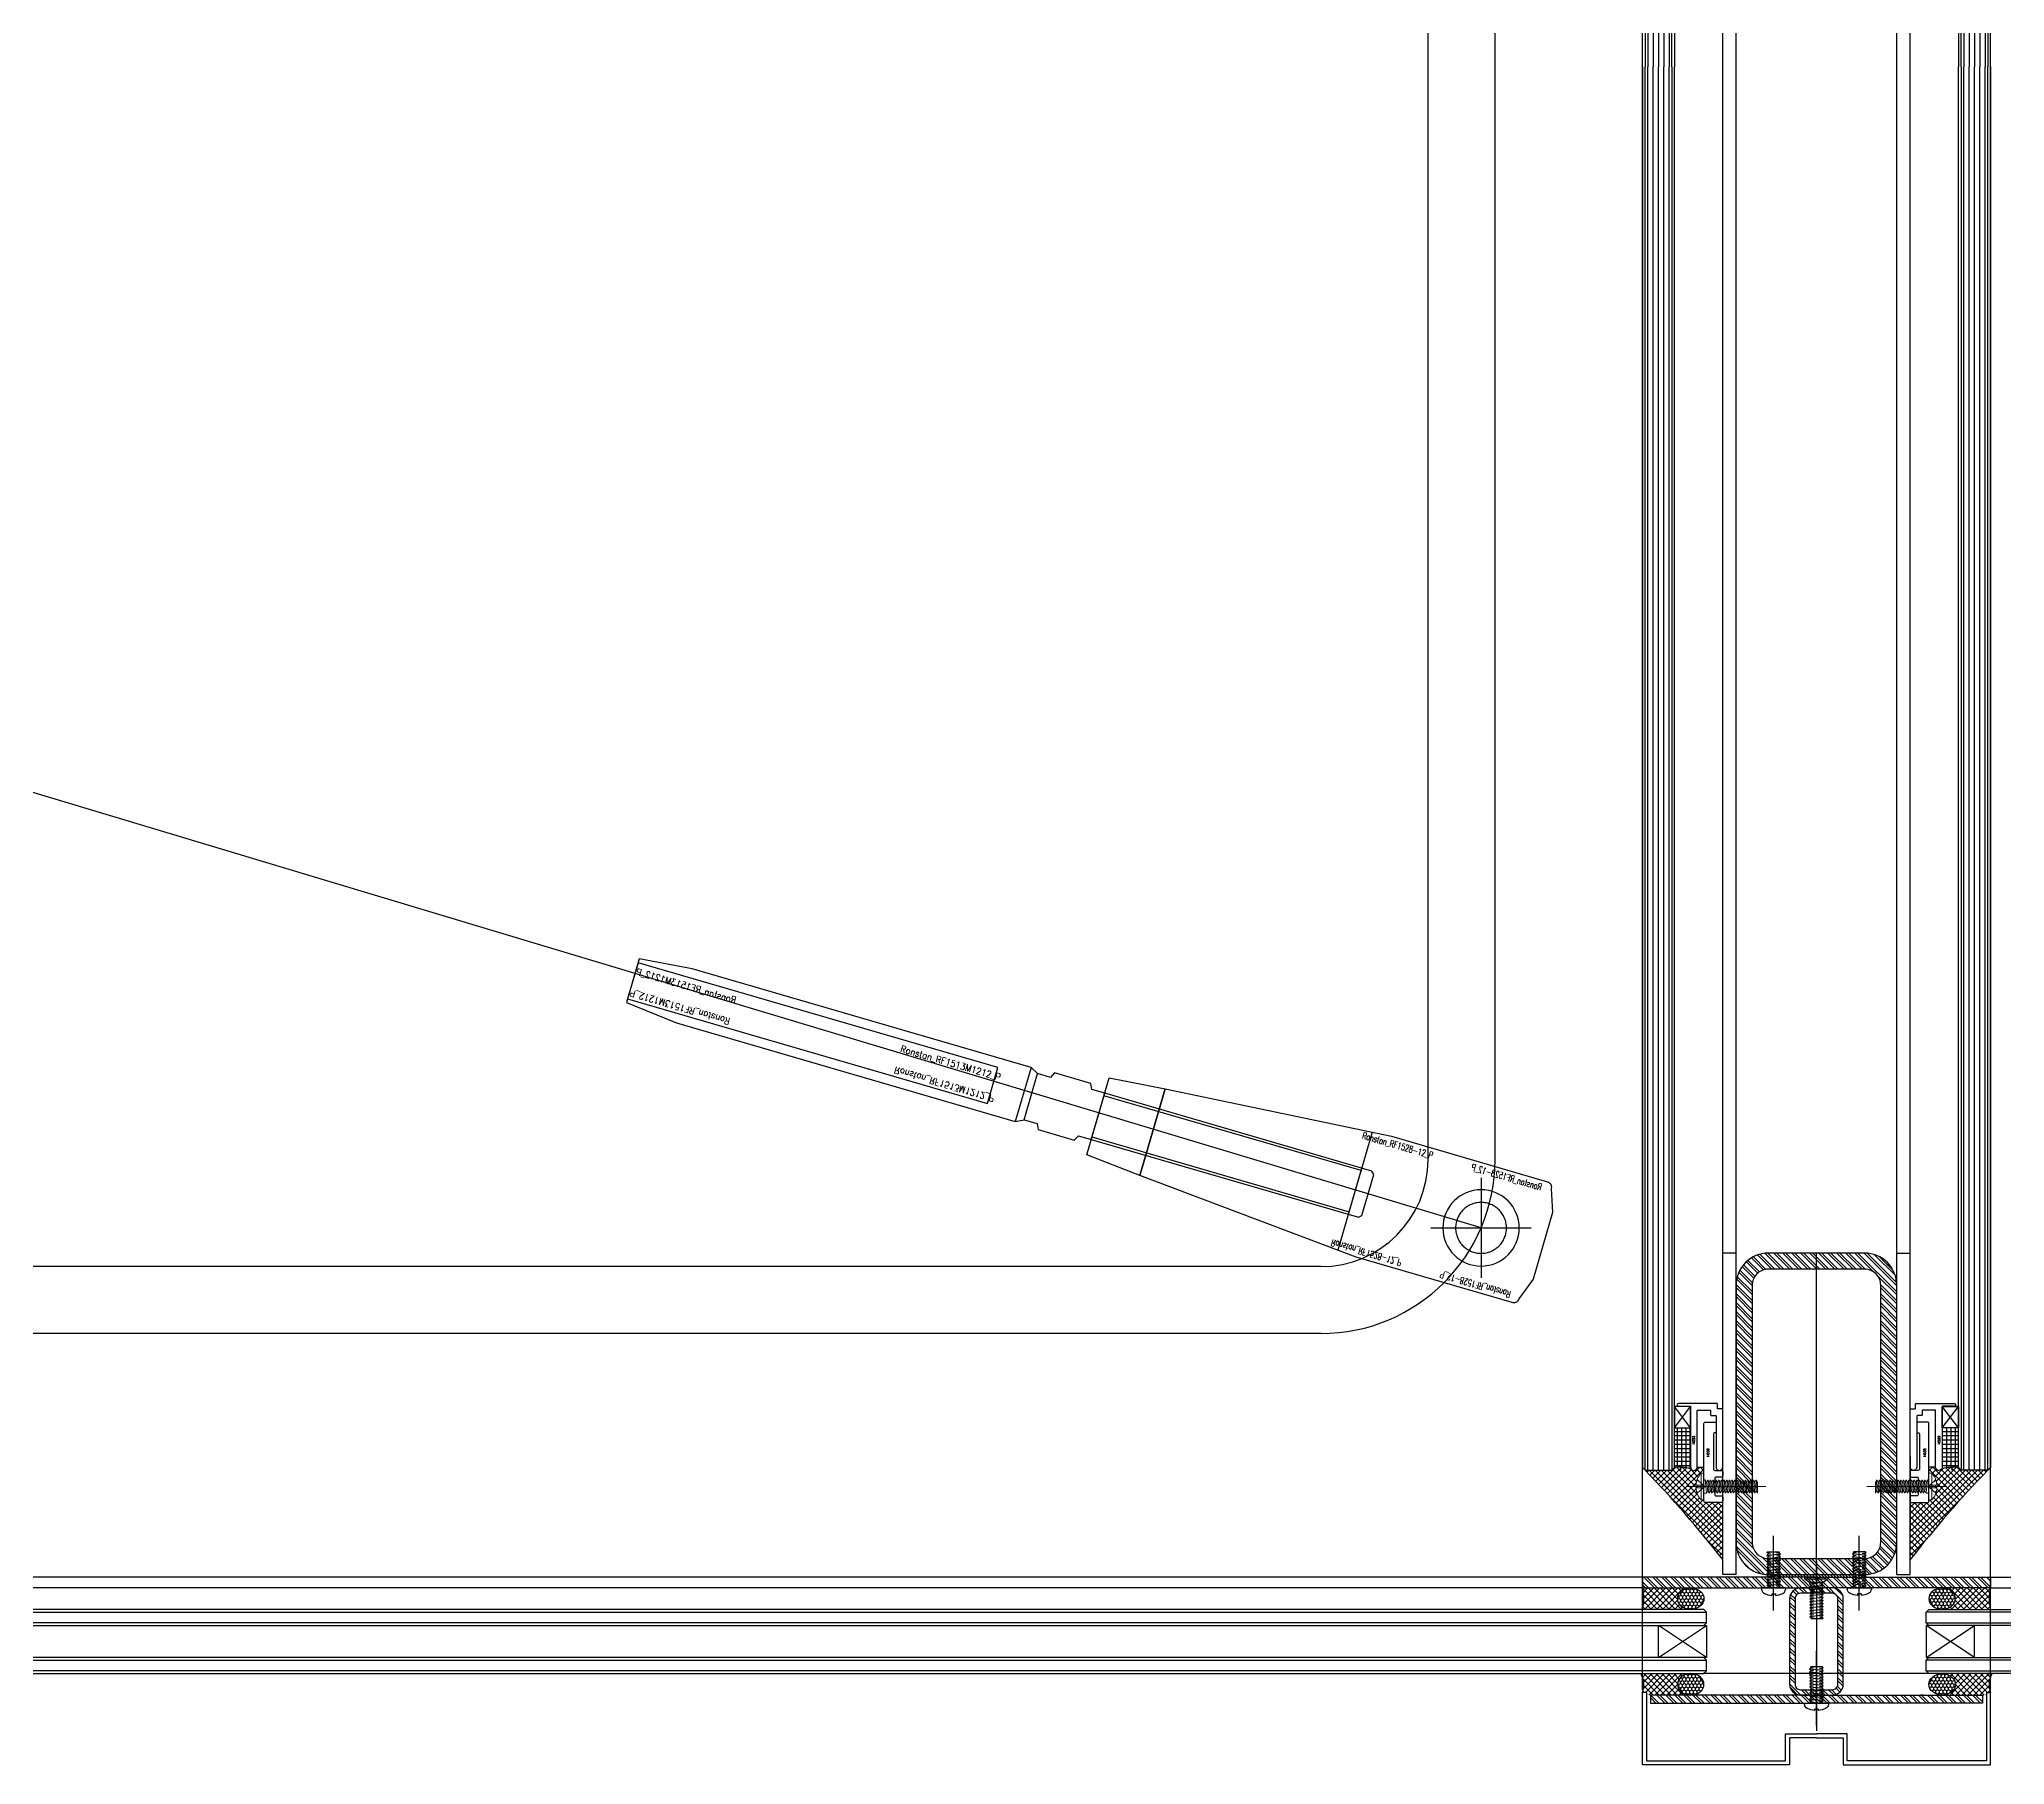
# Model space of a CAD drawing. Extents: x -163000 to 184253, y -124935 to 90032.
# Drawn here: x -128914 to -128180, y 34486 to 35130 of the extents above; entities that cross this region are included whole.
import ezdxf
from ezdxf.enums import TextEntityAlignment as Align

# ---------------------------------------------------------------- set-up
doc = ezdxf.new("R2010")
doc.units = 0
doc.header["$LTSCALE"] = 1000
doc.header["$MEASUREMENT"] = 0
doc.linetypes.add('CENTER', pattern=[2, 1.25, -0.25, 0.25, -0.25])
doc.linetypes.add('HIDDEN', pattern=[0.375, 0.25, -0.125])
doc.layers.get('0').update_dxf_attribs({"linetype": 'CONTINUOUS'})
for name, color, linetype, lineweight in [('0.25bC', 6, 'CONTINUOUS', 18), ('0.25bCEN', 1, 'CENTER', 18), ('0.25bH', 3, 'HIDDEN', 18)]:
    doc.layers.add(name, color=color, linetype=linetype, lineweight=lineweight)
for name, color, linetype in [('2', 7, 'CONTINUOUS'), ('5', 5, 'CENTER'), ('Aux (not print)', 11, 'CONTINUOUS'), ('Die No(Not Print)', 11, 'CONTINUOUS'), ('glass-p', 1, 'CONTINUOUS'), ('SS Cable', 9, 'CONTINUOUS'), ('Steel', 30, 'CONTINUOUS')]:
    doc.layers.add(name, color=color, linetype=linetype)
doc.styles.add('ROMANS', font='romans', dxfattribs={"width": 0.9})
doc.styles.add('ROMANT', font='romant')
pattern_1 = [(135, (-47877.6827, 67959.8847), (-1.122532015, -1.122532015), []), (225, (-47877.6827, 67959.8847), (1.122532015, -1.122532015), [])]
pattern_2 = [(45, (-208622.1108, 67959.8847), (1.122532015, -1.122532015), []), (315, (-208622.1108, 67959.8847), (-1.122532015, -1.122532015), [])]

# ---------------------------------------------------------------- blocks, each defined once
blk = doc.blocks.new('M5P-12')
at = {"layer": '2'}
for p, q in [((364.54, 386.28), (367.99, 386.28)), ((364.54, 385.78), (364.54, 386.28)), ((364.54, 385.78), (367.99, 385.78)), ((364.54, 385.78), (366.19, 384.48)), ((370.69, 384.48), (366.19, 383.98)), ((370.69, 384.48), (366.19, 384.48)), ((366.19, 383.98), (366.19, 384.48)), ((368.89, 384.28), (366.19, 383.98)), ((366.63, 383.53), (366.19, 383.98)), ((366.63, 383.53), (366.19, 382.98)), ((370.69, 383.48), (366.19, 382.98)), ((367.44, 383.62), (366.63, 383.53)), ((367.44, 383.62), (366.79, 383.55)), ((367.99, 385.38), (368.89, 385.38)), ((368.89, 386.28), (372.35, 386.28)), ((368.89, 385.78), (372.35, 385.78)), ((370.09, 383.91), (369.44, 383.84)), ((370.09, 383.91), (369.44, 383.84)), ((370.09, 383.91), (370.69, 384.48)), ((370.09, 383.91), (370.48, 384.28)), ((370.09, 383.91), (370.69, 383.48)), ((370.09, 382.91), (370.69, 383.48)), ((372.35, 385.78), (370.69, 384.48)), ((372.35, 385.78), (372.35, 386.28)), ((366.79, 382.55), (366.19, 382.98)), ((366.79, 382.55), (366.19, 381.98)), ((370.69, 382.48), (366.19, 381.98)), ((366.79, 381.55), (366.19, 381.98)), ((366.79, 381.55), (366.19, 380.98)), ((370.69, 381.48), (366.19, 380.98)), ((366.79, 380.55), (366.19, 380.98)), ((366.79, 380.55), (366.19, 379.98)), ((370.69, 380.48), (366.19, 379.98)), ((366.79, 379.55), (366.19, 379.98)), ((366.79, 379.55), (366.19, 378.98)), ((370.69, 379.48), (366.19, 378.98)), ((366.79, 378.55), (366.19, 378.98)), ((366.79, 378.55), (366.19, 377.98)), ((370.69, 378.48), (366.19, 377.98)), ((366.79, 377.55), (366.19, 377.98)), ((366.79, 377.55), (366.19, 376.98)), ((370.69, 377.48), (366.19, 376.98)), ((366.79, 376.55), (366.19, 376.98)), ((366.79, 376.55), (366.19, 375.98)), ((367.44, 382.62), (366.79, 382.55)), ((367.44, 381.62), (366.79, 381.55)), ((367.44, 380.62), (366.79, 380.55)), ((367.44, 379.62), (366.79, 379.55)), ((367.44, 378.62), (366.79, 378.55)), ((367.44, 377.62), (366.79, 377.55)), ((367.44, 376.62), (366.79, 376.55)), ((370.09, 382.91), (369.44, 382.84)), ((370.09, 381.91), (369.44, 381.84)), ((370.09, 380.91), (369.44, 380.84)), ((370.09, 379.91), (369.44, 379.84)), ((370.09, 378.91), (369.44, 378.84)), ((370.09, 377.91), (369.44, 377.84)), ((370.09, 376.91), (369.44, 376.84)), ((370.09, 382.91), (370.69, 382.48)), ((370.09, 381.91), (370.69, 382.48)), ((370.09, 381.91), (370.69, 381.48)), ((370.09, 380.91), (370.69, 381.48)), ((370.09, 380.91), (370.69, 380.48)), ((370.09, 379.91), (370.69, 380.48)), ((370.09, 379.91), (370.69, 379.48)), ((370.09, 378.91), (370.69, 379.48)), ((370.09, 378.91), (370.69, 378.48)), ((370.09, 377.91), (370.69, 378.48)), ((370.09, 377.91), (370.69, 377.48)), ((370.09, 376.91), (370.69, 377.48)), ((370.09, 376.91), (370.69, 376.48)), ((370.69, 376.48), (366.19, 375.98)), ((366.79, 375.55), (366.19, 375.98)), ((366.79, 375.55), (366.19, 374.98)), ((370.69, 375.48), (366.19, 374.98)), ((366.79, 374.55), (366.19, 374.98)), ((366.79, 374.55), (366.19, 373.98)), ((370.69, 374.48), (366.19, 373.98)), ((366.79, 373.55), (366.19, 373.98)), ((366.79, 373.55), (366.19, 372.98)), ((370.69, 373.48), (366.19, 372.98)), ((366.79, 372.55), (366.19, 372.98)), ((366.79, 372.55), (366.51, 372.28)), ((370.48, 372.28), (366.51, 372.28)), ((367.44, 375.62), (366.79, 375.55)), ((367.44, 374.62), (366.79, 374.55)), ((367.44, 373.62), (366.79, 373.55)), ((367.44, 372.62), (366.79, 372.55)), ((370.69, 372.48), (368.89, 372.28)), ((370.09, 375.91), (369.44, 375.84)), ((370.09, 374.91), (369.44, 374.84)), ((370.09, 373.91), (369.44, 373.84)), ((370.09, 372.91), (369.44, 372.84)), ((370.09, 375.91), (370.69, 376.48)), ((370.09, 375.91), (370.69, 375.48)), ((370.09, 374.91), (370.69, 375.48)), ((370.09, 374.91), (370.69, 374.48)), ((370.09, 373.91), (370.69, 374.48)), ((370.09, 373.91), (370.69, 373.48)), ((370.09, 372.91), (370.69, 373.48)), ((370.09, 372.91), (370.69, 372.48)), ((370.48, 372.28), (370.69, 372.48))]:
    blk.add_line(p, q, dxfattribs=at)
at = {"layer": '5', "color": 2}
blk.add_line((368.44, 391.72), (368.44, 364.55), dxfattribs=at)
at = {"layer": '5'}
for p, q in [((367.99, 385.38), (367.99, 386.28)), ((368.89, 385.38), (368.89, 386.28))]:
    blk.add_line(p, q, dxfattribs=at)
blk = doc.blocks.new('4.5')
at = {"layer": '2'}
for p, q in [((-226398.88, -193297.85), (-226399.49, -193298.42)), ((-226399.49, -193298.42), (-226394.98, -193297.92)), ((-226398.89, -193298.85), (-226399.49, -193298.42)), ((-226398.89, -193298.85), (-226399.49, -193299.42)), ((-226399.49, -193299.42), (-226394.99, -193298.92)), ((-226399.27, -193295.22), (-226399.48, -193295.42)), ((-226399.48, -193295.42), (-226397.68, -193295.22)), ((-226398.88, -193295.85), (-226399.48, -193295.42)), ((-226398.88, -193295.85), (-226399.48, -193296.42)), ((-226399.48, -193296.42), (-226394.98, -193295.92)), ((-226398.88, -193296.85), (-226399.48, -193296.42)), ((-226398.88, -193296.85), (-226399.48, -193297.42)), ((-226399.48, -193297.42), (-226394.98, -193296.92)), ((-226398.88, -193297.85), (-226399.48, -193297.42)), ((-226399.27, -193295.22), (-226395.3, -193295.22)), ((-226398.89, -193298.85), (-226398.24, -193298.78)), ((-226398.88, -193295.85), (-226398.23, -193295.78)), ((-226398.88, -193296.85), (-226398.23, -193296.78)), ((-226398.88, -193297.85), (-226398.23, -193297.78)), ((-226396.24, -193298.56), (-226395.59, -193298.48)), ((-226396.23, -193295.56), (-226395.58, -193295.48)), ((-226396.23, -193296.56), (-226395.58, -193296.48)), ((-226396.23, -193297.56), (-226395.58, -193297.48)), ((-226395.59, -193298.48), (-226394.98, -193297.92)), ((-226395.59, -193298.48), (-226394.99, -193298.92)), ((-226395.59, -193299.48), (-226394.99, -193298.92)), ((-226395.58, -193295.48), (-226395.3, -193295.22)), ((-226395.58, -193295.48), (-226394.98, -193295.92)), ((-226395.58, -193296.48), (-226394.98, -193295.92)), ((-226395.58, -193296.48), (-226394.98, -193296.92)), ((-226395.58, -193297.48), (-226394.98, -193296.92)), ((-226395.58, -193297.48), (-226394.98, -193297.92)), ((-226398.89, -193299.85), (-226399.49, -193299.42)), ((-226398.89, -193299.85), (-226399.49, -193300.42)), ((-226399.49, -193300.42), (-226394.99, -193299.92)), ((-226398.89, -193300.85), (-226399.49, -193300.42)), ((-226398.89, -193300.85), (-226399.49, -193301.42)), ((-226399.49, -193301.42), (-226394.99, -193300.92)), ((-226398.89, -193301.85), (-226399.49, -193301.42)), ((-226398.89, -193301.85), (-226399.49, -193302.42)), ((-226399.49, -193302.42), (-226394.99, -193301.92)), ((-226398.89, -193302.85), (-226399.49, -193302.42)), ((-226398.89, -193302.85), (-226399.49, -193303.42)), ((-226399.49, -193303.42), (-226394.99, -193302.92)), ((-226398.89, -193303.85), (-226399.49, -193303.42)), ((-226398.89, -193303.85), (-226399.49, -193304.42)), ((-226399.49, -193304.42), (-226394.99, -193303.92)), ((-226398.89, -193304.85), (-226399.49, -193304.42)), ((-226398.89, -193304.85), (-226399.49, -193305.42)), ((-226399.49, -193305.42), (-226394.99, -193304.92)), ((-226398.89, -193305.85), (-226399.49, -193305.42)), ((-226398.89, -193305.85), (-226399.49, -193306.42)), ((-226399.49, -193306.42), (-226394.99, -193305.92)), ((-226398.89, -193299.85), (-226398.24, -193299.78)), ((-226398.89, -193300.85), (-226398.24, -193300.78)), ((-226398.89, -193301.85), (-226398.24, -193301.78)), ((-226398.89, -193302.85), (-226398.24, -193302.78)), ((-226398.89, -193303.85), (-226398.24, -193303.78)), ((-226398.89, -193304.85), (-226398.24, -193304.78)), ((-226398.89, -193305.85), (-226398.24, -193305.78)), ((-226396.24, -193299.56), (-226395.59, -193299.48)), ((-226396.24, -193300.56), (-226395.59, -193300.48)), ((-226396.24, -193301.56), (-226395.59, -193301.48)), ((-226396.24, -193302.56), (-226395.59, -193302.48)), ((-226396.24, -193303.56), (-226395.59, -193303.48)), ((-226396.24, -193304.56), (-226395.59, -193304.48)), ((-226396.24, -193305.56), (-226395.59, -193305.48)), ((-226395.59, -193299.48), (-226394.99, -193299.92)), ((-226395.59, -193300.48), (-226394.99, -193299.92)), ((-226395.59, -193300.48), (-226394.99, -193300.92)), ((-226395.59, -193301.48), (-226394.99, -193300.92)), ((-226395.59, -193301.48), (-226394.99, -193301.92)), ((-226395.59, -193302.48), (-226394.99, -193301.92)), ((-226395.59, -193302.48), (-226394.99, -193302.92)), ((-226395.59, -193303.48), (-226394.99, -193302.92)), ((-226395.59, -193303.48), (-226394.99, -193303.92)), ((-226395.59, -193304.48), (-226394.99, -193303.92)), ((-226395.59, -193304.48), (-226394.99, -193304.92)), ((-226395.59, -193305.48), (-226394.99, -193304.92)), ((-226395.59, -193305.48), (-226394.99, -193305.92)), ((-226395.59, -193306.48), (-226394.99, -193305.92)), ((-226401.24, -193307.22), (-226401.24, -193307.72)), ((-226393.24, -193307.22), (-226401.24, -193307.22)), ((-226398.89, -193306.85), (-226399.49, -193306.42)), ((-226398.89, -193306.85), (-226399.28, -193307.22)), ((-226398.89, -193306.85), (-226398.24, -193306.78)), ((-226397.84, -193309.21), (-226396.64, -193309.21)), ((-226397.84, -193309.21), (-226397.84, -193309.69)), ((-226397.69, -193307.22), (-226394.99, -193306.92)), ((-226396.64, -193309.21), (-226396.64, -193309.69)), ((-226396.24, -193306.56), (-226395.59, -193306.48)), ((-226395.59, -193306.48), (-226394.99, -193306.92)), ((-226395.31, -193307.22), (-226394.99, -193306.92)), ((-226393.24, -193307.22), (-226393.24, -193307.72))]:
    blk.add_line(p, q, dxfattribs=at)
for centre, radius, start, end in [((-226399.49, -193307.45), 1.76, 188.64117, 243.49267), ((-226397.24, -193302.64), 7.08, 244.52349, 265.12164), ((-226397.24, -193302.64), 7.08, 274.84445, 295.4426), ((-226394.98, -193307.45), 1.76, 296.47342, 351.32493)]:
    blk.add_arc(centre, radius, start, end, dxfattribs=at)
at = {"layer": '5', "color": 2}
blk.add_line((-226397.24, -193314.66), (-226397.23, -193289.95), dxfattribs=at)
blk = doc.blocks.new('11')
at = {"layer": '0.25bC'}
for p, q in [((1102.68, 1209.74), (1103.54, 1210.24)), ((1107.68, 1210.24), (1102.68, 1209.74)), ((1103.54, 1209.24), (1102.68, 1209.74)), ((1103.54, 1209.24), (1102.68, 1209.74)), ((1107.68, 1209.24), (1102.68, 1208.74)), ((1102.68, 1208.74), (1103.54, 1209.24)), ((1103.54, 1208.24), (1102.68, 1208.74)), ((1107.68, 1208.24), (1102.68, 1207.74)), ((1102.68, 1207.74), (1103.54, 1208.24)), ((1103.54, 1207.24), (1102.68, 1207.74)), ((1103.54, 1207.24), (1102.68, 1207.74)), ((1107.68, 1207.24), (1102.68, 1206.74)), ((1102.68, 1206.74), (1103.54, 1207.24)), ((1102.68, 1206.74), (1103.54, 1207.24)), ((1103.54, 1206.24), (1102.68, 1206.74)), ((1103.54, 1206.24), (1102.68, 1206.74)), ((1102.68, 1205.74), (1103.54, 1206.24)), ((1107.68, 1206.24), (1102.68, 1205.74)), ((1103.54, 1205.24), (1102.68, 1205.74)), ((1103.54, 1205.24), (1102.68, 1205.74)), ((1107.68, 1205.24), (1102.68, 1204.74)), ((1102.68, 1204.74), (1103.54, 1205.24)), ((1103.54, 1204.24), (1102.68, 1204.74)), ((1107.68, 1204.24), (1102.68, 1203.74)), ((1102.68, 1203.74), (1103.54, 1204.24)), ((1103.54, 1203.24), (1102.68, 1203.74)), ((1103.54, 1203.24), (1102.68, 1203.74)), ((1103.54, 1210.24), (1107.68, 1210.24)), ((1107.68, 1210.24), (1106.81, 1209.74)), ((1106.81, 1209.74), (1107.68, 1209.24)), ((1107.68, 1209.24), (1106.81, 1208.74)), ((1106.81, 1208.74), (1107.68, 1208.24)), ((1107.68, 1208.24), (1106.81, 1207.74)), ((1106.81, 1207.74), (1107.68, 1207.24)), ((1107.68, 1207.24), (1106.81, 1206.74)), ((1106.81, 1206.74), (1107.68, 1206.24)), ((1107.68, 1206.24), (1106.81, 1205.74)), ((1106.81, 1205.74), (1107.68, 1205.24)), ((1107.68, 1205.24), (1106.81, 1204.74)), ((1106.81, 1204.74), (1107.68, 1204.24)), ((1107.68, 1204.24), (1106.81, 1203.74)), ((1106.81, 1203.74), (1107.68, 1203.24)), ((1106.81, 1203.74), (1107.68, 1203.24)), ((1107.68, 1203.24), (1102.68, 1202.74)), ((1102.68, 1202.74), (1103.54, 1203.24)), ((1102.68, 1202.74), (1103.54, 1203.24)), ((1103.54, 1202.24), (1102.68, 1202.74)), ((1107.68, 1202.24), (1102.68, 1201.74)), ((1102.68, 1201.74), (1103.54, 1202.24)), ((1103.54, 1201.24), (1102.68, 1201.74)), ((1107.68, 1201.24), (1102.68, 1200.74)), ((1102.68, 1200.74), (1103.54, 1201.24)), ((1103.54, 1200.24), (1102.68, 1200.74)), ((1102.68, 1199.74), (1107.68, 1200.24)), ((1102.68, 1199.74), (1103.54, 1200.24)), ((1103.54, 1199.24), (1102.68, 1199.74)), ((1102.68, 1198.74), (1107.68, 1199.24)), ((1102.68, 1198.74), (1103.54, 1199.24)), ((1103.54, 1198.24), (1102.68, 1198.74)), ((1103.54, 1198.24), (1102.68, 1198.74)), ((1107.68, 1198.24), (1102.68, 1197.74)), ((1102.68, 1197.74), (1103.54, 1198.24)), ((1102.68, 1197.74), (1103.54, 1198.24)), ((1103.54, 1197.24), (1102.68, 1197.74)), ((1107.68, 1197.24), (1102.68, 1196.74)), ((1102.68, 1196.74), (1103.54, 1197.24)), ((1103.54, 1196.24), (1102.68, 1196.74)), ((1107.68, 1203.24), (1106.81, 1202.74)), ((1106.81, 1202.74), (1107.68, 1202.24)), ((1107.68, 1202.24), (1106.81, 1201.74)), ((1106.81, 1201.74), (1107.68, 1201.24)), ((1107.68, 1201.24), (1106.81, 1200.74)), ((1106.81, 1200.74), (1107.68, 1200.24)), ((1107.68, 1200.24), (1106.81, 1199.74)), ((1106.81, 1199.74), (1107.68, 1199.24)), ((1107.68, 1199.24), (1106.81, 1198.74)), ((1106.81, 1198.74), (1107.68, 1198.24)), ((1106.81, 1198.74), (1107.68, 1198.24)), ((1107.68, 1198.24), (1106.81, 1197.74)), ((1106.81, 1197.74), (1107.68, 1197.24)), ((1107.68, 1197.24), (1106.81, 1196.74)), ((1106.81, 1196.74), (1107.68, 1196.24)), ((1110.18, 1189.15), (1100.18, 1189.15)), ((1107.68, 1196.24), (1102.68, 1195.74)), ((1102.68, 1195.74), (1103.54, 1196.24)), ((1103.54, 1195.24), (1102.68, 1195.74)), ((1102.68, 1194.74), (1107.68, 1195.24)), ((1102.68, 1194.74), (1103.54, 1195.24)), ((1103.54, 1194.24), (1102.68, 1194.74)), ((1102.68, 1193.74), (1107.68, 1194.24)), ((1102.68, 1193.74), (1103.54, 1194.24)), ((1103.54, 1193.24), (1102.68, 1193.74)), ((1102.68, 1192.74), (1107.68, 1193.24)), ((1102.68, 1192.74), (1103.54, 1193.24)), ((1103.54, 1192.24), (1102.68, 1192.74)), ((1107.68, 1192.24), (1102.68, 1191.74)), ((1102.68, 1191.74), (1103.54, 1192.24)), ((1103.54, 1191.24), (1102.68, 1191.74)), ((1102.68, 1190.74), (1107.68, 1191.24)), ((1102.68, 1190.74), (1103.54, 1191.24)), ((1102.68, 1190.24), (1102.68, 1190.74)), ((1107.68, 1196.24), (1106.81, 1195.74)), ((1106.81, 1195.74), (1107.68, 1195.24)), ((1107.68, 1195.24), (1106.81, 1194.74)), ((1106.81, 1194.74), (1107.68, 1194.24)), ((1107.68, 1194.24), (1106.81, 1193.74)), ((1106.81, 1193.74), (1107.68, 1193.24)), ((1107.68, 1193.24), (1106.81, 1192.74)), ((1106.81, 1192.74), (1107.68, 1192.24)), ((1107.68, 1192.24), (1106.81, 1191.74)), ((1106.81, 1191.74), (1107.68, 1191.24)), ((1107.68, 1191.24), (1107.68, 1190.24))]:
    blk.add_line(p, q, dxfattribs=at)
blk.add_lwpolyline([(1100.18, 1189.15), (1100.18, 1190.24), (1110.18, 1190.24), (1110.18, 1189.15, -0.167288), (1105.68, 1187.26), (1105.68, 1187.76), (1104.68, 1187.76), (1104.68, 1187.26, -0.167288)], format="xyb", close=True, dxfattribs=at)
for start, end in [(241.32628, 264.26083), (275.73917, 298.67372)]:
    blk.add_arc((1105.18, 1192.24), 5, start, end, dxfattribs=at)
at = {"layer": '0.25bCEN', "ltscale": 0.2}
blk.add_line((1105.18, 1183.62), (1105.18, 1213.41), dxfattribs=at)
at = {"layer": '0.25bCEN', "ltscale": 0.05}
for p, q in [((1106.81, 1209.74), (1103.54, 1209.24)), ((1106.81, 1208.74), (1103.54, 1208.24)), ((1106.81, 1207.74), (1103.54, 1207.24)), ((1106.81, 1207.74), (1103.54, 1207.24)), ((1106.81, 1206.74), (1103.54, 1206.24)), ((1106.81, 1206.74), (1103.54, 1206.24)), ((1106.81, 1205.74), (1103.54, 1205.24)), ((1106.81, 1204.74), (1103.54, 1204.24)), ((1106.81, 1203.74), (1103.54, 1203.24)), ((1106.81, 1203.74), (1103.54, 1203.24)), ((1106.81, 1202.74), (1103.54, 1202.24)), ((1106.81, 1201.74), (1103.54, 1201.24)), ((1103.54, 1200.24), (1106.81, 1200.74)), ((1106.81, 1199.74), (1103.54, 1199.24)), ((1106.81, 1198.74), (1103.54, 1198.24)), ((1106.81, 1198.74), (1103.54, 1198.24)), ((1106.81, 1197.74), (1103.54, 1197.24)), ((1106.81, 1196.74), (1103.54, 1196.24)), ((1103.54, 1195.24), (1106.81, 1195.74)), ((1106.81, 1194.74), (1103.54, 1194.24)), ((1106.81, 1193.74), (1103.54, 1193.24)), ((1103.54, 1192.24), (1106.81, 1192.74)), ((1103.54, 1191.24), (1106.81, 1191.74))]:
    blk.add_line(p, q, dxfattribs=at)
at = {"layer": '0.25bH', "ltscale": 0.1}
for p, q in [((1104.68, 1189.94), (1102.63, 1187.69)), ((1105.68, 1189.94), (1104.68, 1189.94)), ((1104.68, 1187.76), (1104.68, 1189.94)), ((1105.68, 1187.76), (1105.68, 1189.94)), ((1107.72, 1187.69), (1105.68, 1189.94))]:
    blk.add_line(p, q, dxfattribs=at)
blk.add_lwpolyline([(1104.68, 1189.94), (1105.18, 1190.24), (1105.68, 1189.94)], dxfattribs=at)
blk = doc.blocks.new('Ronstan_RF1528-12_P')
at = {"layer": 'Aux (not print)', "linetype": 'HIDDEN'}
blk.add_circle((0, 0), 9.5, dxfattribs=at)
at = {"layer": 'Aux (not print)'}
for p in [(0, 0), (149, 0)]:
    blk.add_point(p, dxfattribs=at)
at = {"layer": 'SS Cable', "color": 8, "linetype": 'HIDDEN'}
blk.add_line((49, 22.94), (49, -22.97), dxfattribs=at)
at = {"layer": 'SS Cable', "color": 0, "linetype": 'ByBlock'}
blk.add_lwpolyline([(-19, 23.5, 0.414214), (-21, 21.5), (-24, 13), (-24, -13), (-21, -21.53, 0.414214), (-19, -23.53), (41.72, -23.53), (127.76, -16.89), (127.76, 16.89), (41.72, 23.5)], format="xyb", close=True, dxfattribs=at)
blk.add_lwpolyline([(127.76, -16.89), (149, -15.01), (149, 15.01), (127.76, 16.89)], close=True, dxfattribs=at)
at = {"layer": 'SS Cable', "color": 8, "linetype": 'HIDDEN'}
blk.add_lwpolyline([(49, 8), (149, 8), (149, -8), (49, -8)], close=True, dxfattribs=at)
at = {"layer": 'Steel', "color": 8}
blk.add_circle((0, 0), 14.25, dxfattribs=at)
at = {"layer": 'Aux (not print)', "style": 'ROMANS', "width": 0.7}
for text_generation_flag, p in [(6, (-17.5, 19.63)), (4, (52.16, 19.63))]:
    blk.add_text('Ronstan_RF1528-12_P', height=2.5, rotation=180, dxfattribs=dict(at, text_generation_flag=text_generation_flag)).set_placement(p)
for text_generation_flag, p in [(4, (-17.5, -19.63)), (6, (52.16, -19.63))]:
    blk.add_text('Ronstan_RF1528-12_P', height=2.5, dxfattribs=dict(at, text_generation_flag=text_generation_flag)).set_placement(p)
blk = doc.blocks.new('Ronstan_RF1513M1212_P')
at = {"layer": 'Aux (not print)', "linetype": 'HIDDEN'}
blk.add_lwpolyline([(0, -9), (-103.95, -9), (-104.95, -8), (-104.95, 8), (-103.95, 9), (0, 9)], dxfattribs=at)
blk.add_lwpolyline([(180.92, -7), (40.92, -7), (40.92, 7), (180.92, 7)], close=True, dxfattribs=at)
at = {"layer": 'Aux (not print)'}
for p in [(0, 0), (180.92, 0)]:
    blk.add_point(p, dxfattribs=at)
at = {"layer": 'SS Cable', "linetype": 'ByBlock'}
blk.add_line((26.08, -9), (26.08, 9), dxfattribs=at)
blk.add_line((26.08, -9), (26.08, 9), dxfattribs=at)
at = {"layer": 'SS Cable', "color": 0, "linetype": 'ByBlock'}
for points in [[(0, 9), (5, 9), (6, 11), (20.08, 11), (21.08, 9), (26.08, 9), (29.08, 10.5), (160.92, 10.5), (180.92, 8.5), (180.92, -8.5), (160.92, -10.5), (29.08, -10.5), (26.08, -9), (21.08, -9), (20.08, -11), (6, -11), (5, -9), (0, -9)], [(26.08, 9), (29.08, 10.5), (29.08, -10.5), (26.08, -9)]]:
    blk.add_lwpolyline(points, close=True, dxfattribs=at)
at = {"layer": 'Die No(Not Print)', "extrusion": (0, 0, -1), "char_height": 2.5, "width": 32.6375, "attachment_point": 1, "style": 'ROMANS'}
for insert, text_direction in [((77.77, 5), (-1, 0, 0)), ((141.89, -5.83), (1, 0, 0))]:
    blk.add_mtext('Ronstan_RF1513M1212_P', dxfattribs=dict(at, insert=insert, text_direction=text_direction))
at = {"layer": 'Die No(Not Print)', "insert": (141.89, 5), "char_height": 2.5, "width": 32.6375, "attachment_point": 1, "style": 'ROMANS'}
blk.add_mtext('Ronstan_RF1513M1212_P', dxfattribs=at)
at = {"layer": 'Die No(Not Print)', "insert": (77.77, -5.83), "char_height": 2.5, "width": 32.6375, "attachment_point": 1, "rotation": 180, "style": 'ROMANS'}
blk.add_mtext('Ronstan_RF1513M1212_P', dxfattribs=at)
blk = doc.blocks.new('s2118a')
at = {"layer": 'glass-p'}
h = blk.add_hatch(dxfattribs=at)
h.set_pattern_fill('ANSI32', color=256, scale=0.25, angle=90, style=0)
h.set_pattern_definition([(135, (-47773.6782, 67639.3086), (-1.68379802, -1.68379802), []), (135, (-47773.6782, 67640.4311), (-1.68379802, -1.68379802), [])])
h.paths.add_polyline_path([(-128267.897, 34677.132, 0.4142136), (-128279.897, 34665.132), (-128279.897, 34569.132, 0.4142136), (-128267.897, 34557.132), (-128231.897, 34557.132, 0.4142136), (-128219.897, 34569.132), (-128219.897, 34665.132, 0.4142136), (-128231.897, 34677.132)])
h.paths.add_polyline_path([(-128267.897, 34563.132, -0.4142136), (-128273.897, 34569.132), (-128273.897, 34665.132, -0.4142136), (-128267.897, 34671.132), (-128231.897, 34671.132, -0.4142136), (-128225.897, 34665.132), (-128225.897, 34569.132, -0.4142136), (-128231.897, 34563.132)], flags=16)
h = blk.add_hatch(dxfattribs=at)
h.set_pattern_fill('NET', color=256, scale=0.5, angle=90, style=0)
h.set_pattern_definition([(270, (-129247.927, 23471.0914), (1.5875, -1e-16), []), (360, (-129247.927, 23471.0914), (2e-16, 1.5875), [])])
h.paths.add_polyline_path([(-128296.897, 34611.932), (-128302.897, 34611.932), (-128302.897, 34597.132, -0.0827625), (-128296.897, 34596.632)])
h = blk.add_hatch(dxfattribs=at)
h.set_pattern_fill('NET', color=256, scale=0.5, angle=90, style=0)
h.set_pattern_definition([(270, (-127251.8664, 23471.0914), (-1.5875, 1e-16), []), (180, (-127251.8664, 23471.0914), (0, 1.5875), [])])
h.paths.add_polyline_path([(-128202.897, 34611.932), (-128196.897, 34611.932), (-128196.897, 34597.132, 0.0827625), (-128202.897, 34596.632)])
h = blk.add_hatch(dxfattribs=at)
h.set_pattern_fill('ANSI37', color=256, scale=0.5, angle=90, style=0)
h.set_pattern_definition([(45, (-207100.6955, 60147.2903), (1.122532015, -1.122532015), []), (315, (-207100.6955, 60147.2903), (-1.122532015, -1.122532015), [])])
h.paths.add_polyline_path([(-128292.987, 34585.032), (-128291.897, 34585.032), (-128291.897, 34584.532, 0.4142136), (-128291.397, 34584.032), (-128285.397, 34584.032, 0.4142136), (-128284.897, 34584.532), (-128284.897, 34562.741, 0.0268014), (-128313.897, 34596.132), (-128303.897, 34596.132), (-128302.897, 34597.132, -0.0858761), (-128296.678, 34596.575, 0.7369658), (-128294.397, 34597.282), (-128291.897, 34597.282), (-128291.897, 34595.032), (-128292.987, 34595.032, 0.1672877), (-128294.88, 34590.532), (-128294.38, 34590.532), (-128294.38, 34589.532), (-128294.88, 34589.532, 0.1672877)])
h = blk.add_hatch(dxfattribs=at)
h.set_pattern_fill('ANSI37', color=256, scale=0.5, angle=90, style=0)
h.set_pattern_definition([(135, (-49399.098, 60147.2903), (-1.122532015, -1.122532015), []), (225, (-49399.098, 60147.2903), (1.122532015, -1.122532015), [])])
h.paths.add_polyline_path([(-128206.807, 34585.032), (-128207.897, 34585.032), (-128207.897, 34584.532, -0.4142136), (-128208.397, 34584.032), (-128214.397, 34584.032, -0.4142136), (-128214.897, 34584.532), (-128214.897, 34562.741, -0.0268014), (-128185.897, 34596.132), (-128195.897, 34596.132), (-128196.897, 34597.132, 0.0858761), (-128203.116, 34596.575, -0.7369658), (-128205.397, 34597.282), (-128207.897, 34597.282), (-128207.897, 34595.032), (-128206.807, 34595.032, -0.1672877), (-128204.913, 34590.532), (-128205.413, 34590.532), (-128205.413, 34589.532), (-128204.913, 34589.532, -0.1672877)])
h = blk.add_hatch(dxfattribs=at)
h.set_pattern_fill('ANSI37', color=256, scale=0.5, angle=90, style=0)
h.set_pattern_definition(pattern_2)
edge = h.paths.add_edge_path()
edge.add_arc((-128329.277, 34548.132), 14.926, 344.455131, 375.544869)
edge.add_line((-128314.897, 34552.132), (-128297.327, 34552.132))
edge.add_ellipse((-128296.854, 34548.132), major_axis=(-4.957, 0), ratio=0.8069186, start_angle=270, end_angle=450, ccw=False)
edge.add_line((-128297.327, 34544.132), (-128314.897, 34544.132))
h = blk.add_hatch(dxfattribs=at)
h.set_pattern_fill('ANSI32', color=256, scale=0.25, angle=90, style=0)
h.set_pattern_definition([(135, (-48981.8641, 67846.1734), (-1.68379802, -1.68379802), []), (135, (-48981.8641, 67847.296), (-1.68379802, -1.68379802), [])])
h.paths.add_polyline_path([(-128314.897, 34556.132), (-128314.897, 34552.132), (-128249.897, 34552.132), (-128184.897, 34552.132), (-128184.897, 34556.132), (-128249.897, 34556.132)])
h = blk.add_hatch(dxfattribs=at)
h.set_pattern_fill('HONEY', color=256, scale=0.25, angle=90, style=0)
h.set_pattern_definition([(270, (-208622.1108, 1104.3795), (0.6874075, -1.190625), [0.79375, -1.5875]), (30, (-208622.1108, 1104.3795), (0.6874077464, 1.190624858), [0.79375, -1.5875]), (330, (-208622.1108, 1104.3795), (1.3748152464, -1.42e-07), [-1.5875, 0.79375])])
edge = h.paths.add_edge_path()
edge.add_ellipse((-128296.854, 34548.132), major_axis=(-4.957, 0), ratio=0.8069186, start_angle=0, end_angle=360)
h = blk.add_hatch(dxfattribs=at)
h.set_pattern_fill('ANSI31', color=256, scale=0.25, angle=90, style=0)
h.set_pattern_definition([(135, (-47877.6827, 67960.8847), (-0.5612660076, -0.5612660076), [])])
h.paths.add_polyline_path([(-128249.897, 34557.132), (-128249.897, 34556.132), (-128231.897, 34556.132), (-128231.897, 34557.132)])
h.paths.add_polyline_path([(-128267.897, 34557.132), (-128267.897, 34556.132), (-128249.897, 34556.132), (-128249.897, 34557.132)])
h = blk.add_hatch(dxfattribs=at)
h.set_pattern_fill('ANSI32', color=256, scale=0.25, angle=90, style=0)
h.set_pattern_definition([(135, (-47851.6796, 68130.4415), (-1.68379802, -1.68379802), []), (135, (-47851.6796, 68131.564), (-1.68379802, -1.68379802), [])])
h.paths.add_polyline_path([(-128259.897, 34548.132), (-128259.897, 34516.132, 0.4142136), (-128255.897, 34512.132), (-128243.897, 34512.132, 0.4142136), (-128239.897, 34516.132), (-128239.897, 34548.132, 0.4142136), (-128243.897, 34552.132), (-128255.897, 34552.132, 0.4142136)])
h.paths.add_polyline_path([(-128257.897, 34548.132, -0.4142136), (-128255.897, 34550.132), (-128243.897, 34550.132, -0.4142136), (-128241.897, 34548.132), (-128241.897, 34516.132, -0.4142136), (-128243.897, 34514.132), (-128255.897, 34514.132, -0.4142136), (-128257.897, 34516.132)], flags=16)
h = blk.add_hatch(dxfattribs=at)
h.set_pattern_fill('HONEY', color=256, scale=0.25, angle=90, style=0)
h.set_pattern_definition([(270, (-47877.6827, 1104.3795), (-0.6874075, -1.190625), [0.79375, -1.5875]), (150, (-47877.6827, 1104.3795), (-0.6874077464, 1.190624858), [0.79375, -1.5875]), (210, (-47877.6827, 1104.3795), (-1.3748152464, -1.42e-07), [-1.5875, 0.79375])])
edge = h.paths.add_edge_path()
edge.add_ellipse((-128202.94, 34548.132), major_axis=(4.957, 0), ratio=0.8069186, start_angle=0, end_angle=360, ccw=False)
h = blk.add_hatch(dxfattribs=at)
h.set_pattern_fill('ANSI37', color=256, scale=0.5, angle=90, style=0)
h.set_pattern_definition(pattern_1)
edge = h.paths.add_edge_path()
edge.add_arc((-128170.517, 34548.132), 14.926, 164.455131, 195.544869, ccw=False)
edge.add_line((-128184.897, 34552.132), (-128202.466, 34552.132))
edge.add_ellipse((-128202.94, 34548.132), major_axis=(4.957, 0), ratio=0.8069186, start_angle=-90, end_angle=90)
edge.add_line((-128202.466, 34544.132), (-128184.897, 34544.132))
h = blk.add_hatch(dxfattribs=at)
h.set_pattern_fill('ANSI37', color=256, scale=0.5, angle=90, style=0)
h.set_pattern_definition(pattern_2)
edge = h.paths.add_edge_path()
edge.add_ellipse((-128296.854, 34516.132), major_axis=(-4.957, 0), ratio=0.8069186, start_angle=-90, end_angle=90)
edge.add_line((-128296.854, 34512.132), (-128311.897, 34512.132))
edge.add_line((-128311.897, 34512.132), (-128313.397, 34512.132))
edge.add_line((-128313.397, 34512.132), (-128313.397, 34513.132))
edge.add_line((-128313.397, 34513.132), (-128314.897, 34513.132))
edge.add_arc((-128322.532, 34516.011), 8.16, 339.343567, 380.656433)
edge.add_line((-128314.897, 34518.889), (-128314.897, 34520.132))
edge.add_line((-128314.897, 34520.132), (-128296.854, 34520.132))
h.paths.add_polyline_path([(-128314.897, 34520.132), (-128314.897, 34518.889, 0.0422637), (-128315.489, 34520.132)])
h = blk.add_hatch(dxfattribs=at)
h.set_pattern_fill('HONEY', color=256, scale=0.25, angle=90, style=0)
h.set_pattern_definition([(90, (-208622.1108, 67959.8847), (0.6874075, 1.190625), [0.79375, -1.5875]), (330, (-208622.1108, 67959.8847), (0.6874077464, -1.190624858), [0.79375, -1.5875]), (30, (-208622.1108, 67959.8847), (1.3748152464, 1.42e-07), [-1.5875, 0.79375])])
edge = h.paths.add_edge_path()
edge.add_ellipse((-128296.854, 34516.132), major_axis=(-4.957, 0), ratio=0.8069186, start_angle=0, end_angle=360, ccw=False)
h = blk.add_hatch(dxfattribs=at)
h.set_pattern_fill('HONEY', color=256, scale=0.25, angle=90, style=0)
h.set_pattern_definition([(90, (-47877.6827, 67959.8847), (-0.6874075, 1.190625), [0.79375, -1.5875]), (210, (-47877.6827, 67959.8847), (-0.6874077464, -1.190624858), [0.79375, -1.5875]), (150, (-47877.6827, 67959.8847), (-1.3748152464, 1.42e-07), [-1.5875, 0.79375])])
edge = h.paths.add_edge_path()
edge.add_ellipse((-128202.94, 34516.132), major_axis=(4.957, 0), ratio=0.8069186, start_angle=0, end_angle=360)
h = blk.add_hatch(dxfattribs=at)
h.set_pattern_fill('ANSI37', color=256, scale=0.5, angle=90, style=0)
h.set_pattern_definition(pattern_1)
edge = h.paths.add_edge_path()
edge.add_ellipse((-128202.94, 34516.132), major_axis=(4.957, 0), ratio=0.8069186, start_angle=270, end_angle=450, ccw=False)
edge.add_line((-128202.94, 34512.132), (-128187.897, 34512.132))
edge.add_line((-128187.897, 34512.132), (-128186.397, 34512.132))
edge.add_line((-128186.397, 34512.132), (-128186.397, 34513.132))
edge.add_line((-128186.397, 34513.132), (-128184.897, 34513.132))
edge.add_arc((-128177.261, 34516.011), 8.16, 159.343567, 200.656433, ccw=False)
edge.add_line((-128184.897, 34518.889), (-128184.897, 34520.132))
edge.add_line((-128184.897, 34520.132), (-128202.94, 34520.132))
h.paths.add_polyline_path([(-128184.897, 34520.132), (-128184.897, 34518.889, -0.0422637), (-128184.304, 34520.132)])
h = blk.add_hatch(dxfattribs=at)
h.set_pattern_fill('ANSI32', color=256, scale=0.25, angle=90, style=0)
h.set_pattern_definition([(135, (-47850.9437, 68164.5955), (-1.68379802, -1.68379802), []), (135, (-47850.9437, 68165.718), (-1.68379802, -1.68379802), [])])
h.paths.add_polyline_path([(-128311.897, 34512.132), (-128311.897, 34509.132), (-128249.897, 34509.132), (-128187.897, 34509.132), (-128187.897, 34512.132), (-128249.897, 34512.132)])
for p, q in [((-128314.897, 35120.132), (-128314.897, 35719.132)), ((-128313.897, 35720.132), (-128313.897, 35120.132)), ((-128312.897, 35720.132), (-128312.897, 35120.132)), ((-128310.897, 35720.132), (-128310.897, 35120.132)), ((-128308.897, 35720.132), (-128308.897, 35120.132)), ((-128306.897, 35720.132), (-128306.897, 35120.132)), ((-128304.897, 35720.132), (-128304.897, 35120.132)), ((-128303.897, 35120.132), (-128303.897, 35720.132)), ((-128302.897, 35719.132), (-128302.897, 35120.132)), ((-128196.897, 35719.132), (-128196.897, 35120.132)), ((-128195.897, 35120.132), (-128195.897, 35720.132)), ((-128194.897, 35720.132), (-128194.897, 35120.132)), ((-128192.897, 35720.132), (-128192.897, 35120.132)), ((-128190.897, 35720.132), (-128190.897, 35120.132)), ((-128188.897, 35720.132), (-128188.897, 35120.132)), ((-128186.897, 35720.132), (-128186.897, 35120.132)), ((-128185.897, 35720.132), (-128185.897, 35120.132)), ((-128184.897, 35120.132), (-128184.897, 35719.132)), ((-128284.897, 35120.132), (-128284.897, 35589.106)), ((-128279.897, 35120.132), (-128279.897, 35589.106)), ((-128219.897, 35120.132), (-128219.897, 35589.106)), ((-128214.897, 35120.132), (-128214.897, 35589.106)), ((-128369.897, 35120.132), (-128369.897, 35573.006)), ((-128369.897, 35120.132), (-128369.897, 35573.006)), ((-128394.897, 35120.132), (-128394.897, 35543.153)), ((-128375.137, 34686.564), (-131044.903, 35489.106)), ((-128394.897, 34712.132), (-128394.897, 35120.132)), ((-128369.897, 34712.132), (-128369.897, 35120.132)), ((-128314.897, 34514.132), (-128314.897, 35120.132)), ((-128314.897, 35120.132), (-128314.897, 34597.132)), ((-128313.897, 34596.132), (-128313.897, 35120.132)), ((-128312.897, 34596.132), (-128312.897, 35120.132)), ((-128310.897, 34596.132), (-128310.897, 35120.132)), ((-128308.897, 34596.132), (-128308.897, 35120.132)), ((-128306.897, 34596.132), (-128306.897, 35120.132)), ((-128304.897, 34596.132), (-128304.897, 35120.132)), ((-128303.897, 35120.132), (-128303.897, 34596.132)), ((-128302.897, 34597.132), (-128302.897, 35120.132)), ((-128284.897, 34557.132), (-128284.897, 35120.132)), ((-128279.897, 34557.132), (-128279.897, 35120.132)), ((-128219.897, 34557.132), (-128219.897, 35120.132)), ((-128214.897, 34557.132), (-128214.897, 35120.132)), ((-128196.897, 34597.132), (-128196.897, 35120.132)), ((-128195.897, 35120.132), (-128195.897, 34596.132)), ((-128194.897, 34596.132), (-128194.897, 35120.132)), ((-128192.897, 34596.132), (-128192.897, 35120.132)), ((-128190.897, 34596.132), (-128190.897, 35120.132)), ((-128188.897, 34596.132), (-128188.897, 35120.132)), ((-128186.897, 34596.132), (-128186.897, 35120.132)), ((-128185.897, 34596.132), (-128185.897, 35120.132)), ((-128184.897, 34514.132), (-128184.897, 35120.132)), ((-128184.897, 35120.132), (-128184.897, 34597.132)), ((-128375.137, 34705.268), (-128375.137, 34667.86)), ((-128393.841, 34686.564), (-128356.433, 34686.564)), ((-128279.897, 34677.132), (-128284.897, 34677.132)), ((-128249.897, 34557.132), (-128249.897, 34677.132)), ((-128219.897, 34677.132), (-128214.897, 34677.132)), ((-128434.897, 34672.132), (-129707.4, 34672.132)), ((-128434.897, 34647.132), (-129707.4, 34647.132)), ((-128302.897, 34611.932), (-128296.897, 34619.932)), ((-128296.897, 34611.932), (-128302.897, 34619.932)), ((-128196.897, 34611.932), (-128202.897, 34619.932)), ((-128202.897, 34611.932), (-128196.897, 34619.932)), ((-128314.897, 34597.132), (-128313.897, 34596.132)), ((-128313.897, 34596.132), (-128303.897, 34596.132)), ((-128302.897, 34597.132), (-128303.897, 34596.132)), ((-128300.566, 34596.132), (-128300.516, 34597.172)), ((-128294.397, 34597.282), (-128291.897, 34597.282)), ((-128214.897, 34601.414), (-128214.897, 34574.069)), ((-128205.397, 34597.282), (-128207.897, 34597.282)), ((-128199.228, 34596.132), (-128199.278, 34597.172)), ((-128196.897, 34597.132), (-128195.897, 34596.132)), ((-128185.897, 34596.132), (-128195.897, 34596.132)), ((-128184.897, 34597.132), (-128185.897, 34596.132)), ((-128314.897, 34556.132), (-129707.4, 34556.132)), ((-128314.897, 34552.132), (-129707.4, 34552.132)), ((-128249.897, 34556.132), (-128314.897, 34556.132)), ((-128314.897, 34556.132), (-128314.897, 34552.132)), ((-128314.897, 34552.132), (-128249.897, 34552.132)), ((-128279.897, 34557.132), (-128284.897, 34557.132)), ((-128267.897, 34556.132), (-128267.897, 34557.132)), ((-128264.397, 34553.132), (-128263.397, 34553.132)), ((-128249.397, 34556.132), (-128250.397, 34556.132)), ((-128249.897, 34556.132), (-128184.897, 34556.132)), ((-128249.897, 34554.132), (-128249.897, 34498.808)), ((-128184.897, 34552.132), (-128249.897, 34552.132)), ((-128231.897, 34556.132), (-128231.897, 34557.132)), ((-128219.897, 34557.132), (-128214.897, 34557.132)), ((-128184.897, 34556.132), (-128184.897, 34552.132)), ((-128184.897, 34556.132), (-126749.898, 34556.132)), ((-128184.897, 34552.132), (-126749.898, 34552.132)), ((-129707.4, 34543.132), (-128290.897, 34543.132)), ((-128290.897, 34539.132), (-129707.4, 34539.132)), ((-126749.898, 34543.132), (-128208.897, 34543.132)), ((-128208.897, 34539.132), (-126749.898, 34539.132)), ((-129707.4, 34525.132), (-128290.897, 34525.132)), ((-126749.898, 34525.132), (-128208.897, 34525.132)), ((-128290.897, 34521.132), (-129707.4, 34521.132)), ((-128207.897, 34520.132), (-128292.225, 34520.132)), ((-128208.897, 34521.132), (-126749.898, 34521.132)), ((-128314.897, 34486.132), (-128314.897, 34513.132)), ((-128313.397, 34513.132), (-128314.897, 34513.132)), ((-128313.397, 34513.132), (-128313.397, 34487.632)), ((-128249.897, 34512.132), (-128311.897, 34512.132)), ((-128311.897, 34512.132), (-128311.897, 34509.132)), ((-128311.897, 34509.132), (-128249.897, 34509.132)), ((-128249.897, 34512.132), (-128187.897, 34512.132)), ((-128187.897, 34509.132), (-128249.897, 34509.132)), ((-128209.897, 34512.132), (-128210.897, 34512.132)), ((-128210.897, 34512.132), (-128209.897, 34512.132)), ((-128209.897, 34512.132), (-128210.897, 34512.132)), ((-128187.897, 34512.132), (-128187.897, 34509.132)), ((-128186.397, 34513.132), (-128186.397, 34487.632)), ((-128186.397, 34513.132), (-128184.897, 34513.132)), ((-128184.897, 34486.132), (-128184.897, 34513.132)), ((-128261.397, 34487.632), (-128261.397, 34497.632)), ((-128261.397, 34497.632), (-128249.897, 34497.632)), ((-128249.897, 34496.132), (-128259.897, 34496.132)), ((-128259.897, 34496.132), (-128259.897, 34486.132)), ((-128238.397, 34497.632), (-128249.897, 34497.632)), ((-128249.897, 34496.132), (-128239.897, 34496.132)), ((-128239.897, 34496.132), (-128239.897, 34486.132)), ((-128238.397, 34487.632), (-128238.397, 34497.632)), ((-128259.897, 34486.132), (-128314.897, 34486.132)), ((-128313.397, 34487.632), (-128261.397, 34487.632)), ((-128239.897, 34486.132), (-128184.897, 34486.132)), ((-128186.397, 34487.632), (-128238.397, 34487.632))]:
    blk.add_line(p, q, dxfattribs=at)
for points in [[(-128219.897, 34665.132, 0.4142136), (-128231.897, 34677.132), (-128267.897, 34677.132, 0.4142136), (-128279.897, 34665.132), (-128279.897, 34569.132, 0.4142136), (-128267.897, 34557.132), (-128231.897, 34557.132, 0.4142136), (-128219.897, 34569.132)], [(-128225.897, 34665.132, 0.4142136), (-128231.897, 34671.132), (-128267.897, 34671.132, 0.4142136), (-128273.897, 34665.132), (-128273.897, 34569.132, 0.4142136), (-128267.897, 34563.132), (-128231.897, 34563.132, 0.4142136), (-128225.897, 34569.132)], [(-128287.397, 34597.282, 1), (-128284.897, 34597.282), (-128284.897, 34618.832, 0.4142136), (-128285.097, 34619.032), (-128286.697, 34619.032, -0.4142136), (-128286.897, 34619.232), (-128286.897, 34620.832, 0.4142136), (-128287.097, 34621.032), (-128301.397, 34621.032, 1), (-128301.397, 34620.032), (-128297.097, 34620.032, -0.4142136), (-128296.897, 34619.832), (-128296.897, 34597.282, 1), (-128294.397, 34597.282), (-128294.397, 34618.332, -0.4142136), (-128294.197, 34618.532), (-128289.597, 34618.532, -0.4142136), (-128289.397, 34618.332), (-128289.397, 34616.732, 0.4142136), (-128289.197, 34616.532), (-128287.597, 34616.532, -0.4142136), (-128287.397, 34616.332)], [(-128212.397, 34597.282, -1), (-128214.897, 34597.282), (-128214.897, 34618.832, -0.4142136), (-128214.697, 34619.032), (-128213.097, 34619.032, 0.4142136), (-128212.897, 34619.232), (-128212.897, 34620.832, -0.4142136), (-128212.697, 34621.032), (-128198.397, 34621.032, -1), (-128198.397, 34620.032), (-128202.697, 34620.032, 0.4142136), (-128202.897, 34619.832), (-128202.897, 34597.282, -1), (-128205.397, 34597.282), (-128205.397, 34618.332, 0.4142136), (-128205.597, 34618.532), (-128210.197, 34618.532, 0.4142136), (-128210.397, 34618.332), (-128210.397, 34616.732, -0.4142136), (-128210.597, 34616.532), (-128212.197, 34616.532, 0.4142136), (-128212.397, 34616.332)], [(-128243.897, 34512.132, 0.4142136), (-128239.897, 34516.132), (-128239.897, 34548.132, 0.4142136), (-128243.897, 34552.132), (-128255.897, 34552.132, 0.4142136), (-128259.897, 34548.132), (-128259.897, 34516.132, 0.4142136), (-128255.897, 34512.132)], [(-128243.897, 34514.132, 0.4142136), (-128241.897, 34516.132), (-128241.897, 34548.132, 0.4142136), (-128243.897, 34550.132), (-128255.897, 34550.132, 0.4142136), (-128257.897, 34548.132), (-128257.897, 34516.132, 0.4142136), (-128255.897, 34514.132)]]:
    blk.add_lwpolyline(points, format="xyb", close=True, dxfattribs=at)
for points in [[(-128302.897, 34619.932), (-128302.897, 34611.932), (-128296.897, 34611.932), (-128296.897, 34619.932)], [(-128196.897, 34619.932), (-128196.897, 34611.932), (-128202.897, 34611.932), (-128202.897, 34619.932)], [(-128290.897, 34538.132), (-128290.897, 34526.132), (-128308.897, 34526.132), (-128308.897, 34538.132)], [(-128208.897, 34538.132), (-128208.897, 34526.132), (-128190.897, 34526.132), (-128190.897, 34538.132)]]:
    blk.add_lwpolyline(points, close=True, dxfattribs=at)
for points in [[(-128287.897, 34610.032), (-128287.897, 34610.032), (-128287.897, 34610.032, 0.4142136), (-128288.397, 34609.532), (-128288.397, 34596.532, 0.4142136), (-128287.897, 34596.032), (-128285.397, 34596.032, -0.4142136), (-128284.897, 34595.532), (-128284.897, 34594.032, -0.4142136), (-128285.397, 34593.532), (-128287.397, 34593.532, 0.4142136), (-128287.897, 34593.032), (-128287.897, 34590.032), (-128287.897, 34587.032, 0.4142136), (-128287.397, 34586.532), (-128285.397, 34586.532, -0.4142136), (-128284.897, 34586.032), (-128284.897, 34584.532, -0.4142136), (-128285.397, 34584.032), (-128291.397, 34584.032, -0.4142136), (-128291.897, 34584.532), (-128291.897, 34589.649), (-128291.514, 34590.032), (-128291.897, 34590.415), (-128291.897, 34613.532, -0.4142136), (-128291.397, 34614.032), (-128287.897, 34614.032, -0.4142136), (-128287.397, 34613.532), (-128287.397, 34610.532, -0.4142136), (-128287.897, 34610.032)], [(-128211.897, 34610.032), (-128211.897, 34610.032), (-128211.897, 34610.032, -0.4142136), (-128211.397, 34609.532), (-128211.397, 34596.532, -0.4142136), (-128211.897, 34596.032), (-128214.397, 34596.032, 0.4142136), (-128214.897, 34595.532), (-128214.897, 34594.032, 0.4142136), (-128214.397, 34593.532), (-128212.397, 34593.532, -0.4142136), (-128211.897, 34593.032), (-128211.897, 34590.032), (-128211.897, 34587.032, -0.4142136), (-128212.397, 34586.532), (-128214.397, 34586.532, 0.4142136), (-128214.897, 34586.032), (-128214.897, 34584.532, 0.4142136), (-128214.397, 34584.032), (-128208.397, 34584.032, 0.4142136), (-128207.897, 34584.532), (-128207.897, 34589.649), (-128208.28, 34590.032), (-128207.897, 34590.415), (-128207.897, 34613.532, 0.4142136), (-128208.397, 34614.032), (-128211.897, 34614.032, 0.4142136), (-128212.397, 34613.532), (-128212.397, 34610.532, 0.4142136), (-128211.897, 34610.032)]]:
    blk.add_lwpolyline(points, format="xyb", dxfattribs=at)
for points in [[(-129707.4, 34538.132), (-128291.897, 34538.132), (-128290.897, 34539.132), (-128290.897, 34543.132), (-128291.897, 34544.132), (-129707.4, 34544.132)], [(-128308.897, 34526.132), (-128290.897, 34538.132), (-128290.897, 34526.132), (-128308.897, 34538.132)], [(-126749.898, 34538.132), (-128207.897, 34538.132), (-128208.897, 34539.132), (-128208.897, 34543.132), (-128207.897, 34544.132), (-126749.898, 34544.132)], [(-128190.897, 34526.132), (-128208.897, 34538.132), (-128208.897, 34526.132), (-128190.897, 34538.132)], [(-129749.895, 34520.132), (-128291.897, 34520.132), (-128290.897, 34521.132), (-128290.897, 34525.132), (-128291.897, 34526.132), (-129707.4, 34526.132)], [(-126749.898, 34520.132), (-128207.897, 34520.132), (-128208.897, 34521.132), (-128208.897, 34525.132), (-128207.897, 34526.132), (-126749.898, 34526.132)]]:
    blk.add_lwpolyline(points, dxfattribs=at)
for centre, radius, start, end in [((-128434.897, 34712.132), 40, 270, 0), ((-128434.897, 34712.132), 65, 270, 0), ((-128610.637, 34309.123), 412.83, 37.904027, 44.044987), ((-128301.397, 34578.882), 18.312, 75.774036, 94.698681), ((-127889.157, 34309.123), 412.83, 135.955013, 142.095973), ((-128198.397, 34578.882), 18.312, 85.301319, 104.225964), ((-128329.277, 34548.132), 14.926, 344.455131, 15.544869), ((-128170.517, 34548.132), 14.926, 164.455131, 195.544869), ((-128322.532, 34516.011), 8.16, 339.343567, 30.336804), ((-128177.261, 34516.011), 8.16, 149.663196, 200.656433)]:
    blk.add_arc(centre, radius, start, end, dxfattribs=at)
for centre, major_axis in [((-128296.854, 34548.132), (-4.957, 0)), ((-128202.94, 34516.132), (4.957, 0))]:
    blk.add_ellipse(centre, major_axis=major_axis, ratio=0.8069186, dxfattribs=at)
at = {"layer": 'glass-p', "extrusion": (0, 0, -1)}
for centre, major_axis in [((-128202.94, 34548.132), (4.957, 0)), ((-128296.854, 34516.132), (-4.957, 0))]:
    blk.add_ellipse(centre, major_axis=major_axis, ratio=0.8069186, dxfattribs=at)
at = {"layer": 'glass-p', "xscale": -1}
for name, p, rotation in [('Ronstan_RF1513M1212_P', (-128518.19, 34728.239), 343.7575935307147), ('Ronstan_RF1528-12_P', (-128375.137, 34686.564), 343.7575935307147), ('11', (-127017.652, 35695.211), 90)]:
    blk.add_blockref(name, p, dxfattribs=dict(at, rotation=rotation))
at = {"layer": 'glass-p', "rotation": 270}
blk.add_blockref('11', (-129482.142, 35695.211), dxfattribs=at)
at = {"layer": 'glass-p'}
for name, p, xscale, yscale, zscale in [('4.5', (126431.007, 252022.762), 1.125000049243681, 1.125000049243681, 1.125000049243681), ('4.5', (-382930.8, 252022.761), -1.125000049243681, 1.125000049258233, 1.125000049255118), ('M5P-12', (-128659.276, 34126.933), 1.111111111124046, 1.111111111124046, 1.111111111124046), ('4.5', (-382946.8, 251979.761), -1.125000049243681, 1.125000049258233, 1.125000049255118)]:
    blk.add_blockref(name, p, dxfattribs=dict(at, xscale=xscale, yscale=yscale, zscale=zscale))
at = {"layer": 'glass-p', "style": 'ROMANT', "text_generation_flag": 2}
for s, p in [('H522', (-128296.159, 34607.368)), ('H035', (-128290.802, 34602.662))]:
    blk.add_text(s, height=0.9, rotation=270, dxfattribs=at).set_placement(p, align=Align.CENTER)
at = {"layer": 'glass-p', "style": 'ROMANT'}
for s, p in [('H035', (-128208.992, 34602.662)), ('H522', (-128203.635, 34607.368))]:
    blk.add_text(s, height=0.9, rotation=90, dxfattribs=at).set_placement(p, align=Align.CENTER)

msp = doc.modelspace()

# ---------------------------------------------------------------- block references
msp.add_blockref('s2118a', (0, 0))

doc.saveas('drawing.dxf')
